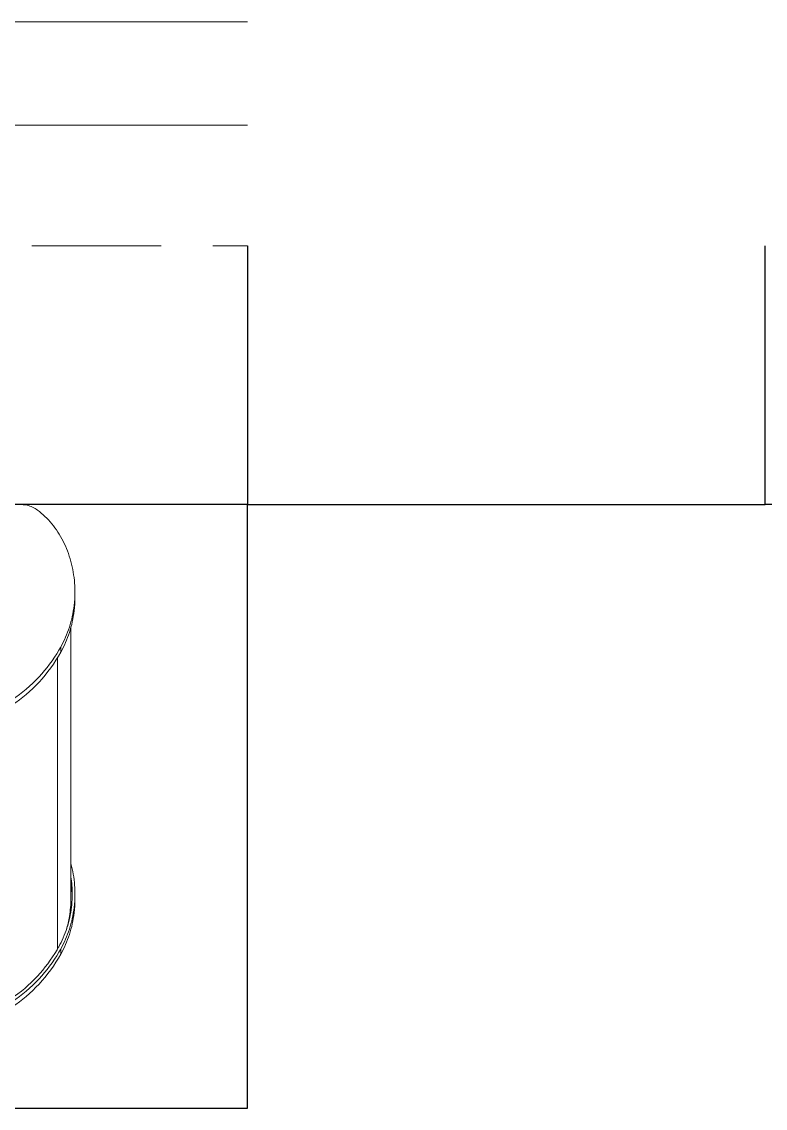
# Model space of a CAD drawing. Extents: x 3443499 to 7125205, y -1700016 to -264854.
# Drawn here: x 3697378 to 3697809, y -868344 to -867714 of the extents above; entities that cross this region are included whole.
import ezdxf

# ---------------------------------------------------------------- set-up
doc = ezdxf.new("R2010")
doc.units = 0
doc.header["$LTSCALE"] = 1000
doc.header["$MEASUREMENT"] = 0
doc.linetypes.add('DASH', pattern=[0.35, 0.25, -0.1])
doc.layers.get('0').update_dxf_attribs({"linetype": 'CONTINUOUS'})
for name, color, linetype in [('!校对', 2, 'CONTINUOUS'), ('LVTRY', 252, 'CONTINUOUS'), ('看线', 185, 'CONTINUOUS')]:
    doc.layers.add(name, color=color, linetype=linetype)
for name, color, linetype, lineweight in [('平面-栏杆', 56, 'CONTINUOUS', 15), ('平面-看线', 252, 'CONTINUOUS', 15), ('平面-空调预留孔', 252, 'CONTINUOUS', 15)]:
    doc.layers.add(name, color=color, linetype=linetype, lineweight=lineweight)
doc.styles.add('DIM_FONT', font='SIMPLEX', dxfattribs={"width": 0.7, "bigfont": 'GBCBIG'})

# ---------------------------------------------------------------- blocks, each defined once
blk = doc.blocks.new('gdgdgdrgdfsfs')
at = {"layer": '平面-空调预留孔', "color": 252}
for p, q in [((701344.83, 763896.45), (701344.83, 763739.33)), ((701350.66, 763885.12), (701350.66, 763882.06)), ((701352.55, 763879), (701352.55, 763710.12)), ((701350.66, 763706.97), (701350.66, 763710.04))]:
    blk.add_line(p, q, dxfattribs=at)
for points, knots in [([(701342.52, 763916.98), (701342.52, 763918.66), (701342.74, 763924.66), (701344.48, 763934.88), (701349.02, 763946.71), (701355.65, 763956.89), (701361.21, 763962.2), (701364.19, 763964.42)], [0, 0, 0, 0, 5.021553, 17.990508, 31.024726, 44.15528, 57.391988, 57.391988, 57.391988, 57.391988]), ([(701364.19, 763964.42), (701365.1, 763965.1), (701367.03, 763966.26), (701370.12, 763967.32), (701372.25, 763967.56), (701373.32, 763967.56)], [0, 0, 0, 0, 4.063379, 8.143059, 12.231424, 12.231424, 12.231424, 12.231424]), ([(701350.66, 763885.12), (701348.66, 763888.64), (701345.3, 763896.3), (701342.92, 763907.34), (701342.52, 763914.33), (701342.52, 763916.98)], [0, 0, 0, 0, 13.053869, 26.0339, 33.984373, 33.984373, 33.984373, 33.984373]), ([(701342.52, 763913.91), (701342.52, 763911.26), (701342.92, 763904.27), (701345.3, 763893.23), (701348.66, 763885.58), (701350.66, 763882.06)], [0, 0, 0, 0, 7.950473, 20.930505, 33.984373, 33.984373, 33.984373, 33.984373]), ([(701350.66, 763882.06), (701354.29, 763875.66), (701362.83, 763863.92), (701378.33, 763850.79), (701389.94, 763845.28), (701395.81, 763843.42)], [0, 0, 0, 0, 23.6996, 47.591163, 70.812357, 70.812357, 70.812357, 70.812357]), ([(701396.44, 763846.29), (701390.36, 763848.16), (701378.51, 763853.71), (701363.35, 763866.55), (701355.15, 763877.56), (701351.78, 763883.2)], [0, 0, 0, 0, 24.049357, 47.94092, 69.255455, 69.255455, 69.255455, 69.255455]), ([(701342.52, 763741.89), (701342.52, 763743.57), (701342.73, 763749.52), (701343.73, 763755.4), (701344.82, 763759.44)], [0, 0, 0, 0, 5.021553, 17.829194, 17.829194, 17.829194, 17.829194]), ([(701344.8, 763751.78), (701344.55, 763750.12), (701344.18, 763746.83), (701344.06, 763743.51), (701344.06, 763741.89)], [0, 0, 0, 0, 5.087958, 9.936354, 9.936354, 9.936354, 9.936354]), ([(701350.66, 763710.04), (701348.66, 763713.56), (701345.3, 763721.22), (701342.92, 763732.25), (701342.52, 763739.24), (701342.52, 763741.89)], [0, 0, 0, 0, 13.053869, 26.0339, 33.984373, 33.984373, 33.984373, 33.984373]), ([(701342.52, 763738.83), (701342.52, 763736.17), (701342.92, 763729.18), (701345.3, 763718.15), (701348.66, 763710.49), (701350.66, 763706.97)], [0, 0, 0, 0, 7.950473, 20.930505, 33.984373, 33.984373, 33.984373, 33.984373]), ([(701344.15, 763738.38), (701344.22, 763736.99), (701344.69, 763731.45), (701346.75, 763721.93), (701349.99, 763714.53), (701351.92, 763711.14)], [0, 0, 0, 0, 4.169079, 16.701522, 29.305258, 29.305258, 29.305258, 29.305258]), ([(701344.83, 763739.33), (701344.83, 763735.79), (701345.34, 763729.55), (701346.73, 763723.56), (701347.48, 763721.05)], [0, 0, 0, 0, 10.602023, 18.658548, 18.658548, 18.658548, 18.658548]), ([(701350.66, 763706.97), (701354.29, 763700.58), (701362.83, 763688.83), (701378.33, 763675.7), (701389.94, 763670.2), (701395.81, 763668.33)], [0, 0, 0, 0, 23.6996, 47.591163, 70.812357, 70.812357, 70.812357, 70.812357]), ([(701396.44, 763671.2), (701390.36, 763673.07), (701378.51, 763678.62), (701363.35, 763691.46), (701355.15, 763702.47), (701351.78, 763708.11)], [0, 0, 0, 0, 24.049357, 47.94092, 69.255455, 69.255455, 69.255455, 69.255455]), ([(701352.88, 763709.47), (701356.22, 763703.85), (701364.3, 763692.97), (701379.23, 763680.33), (701390.85, 763674.89), (701396.81, 763673.05)], [0, 0, 0, 0, 21.180152, 44.607801, 68.19018, 68.19018, 68.19018, 68.19018])]:
    blk.add_open_spline(points, degree=3, knots=knots, dxfattribs=at)
for points in [[(701351.78, 763883.2), (701351.4, 763883.84), (701351.02, 763884.48), (701350.66, 763885.12)], [(701344.11, 763741.89), (701344.2, 763744.36), (701344.44, 763746.82), (701344.81, 763749.24)], [(701344.06, 763741.89), (701344.06, 763740.72), (701344.09, 763739.55), (701344.15, 763738.38)], [(701351.78, 763708.11), (701351.4, 763708.75), (701351.02, 763709.39), (701350.66, 763710.04)], [(701351.92, 763711.14), (701352.23, 763710.58), (701352.56, 763710.02), (701352.88, 763709.47)]]:
    blk.add_open_spline(points, degree=3, dxfattribs=at)
blk = doc.blocks.new('A$C25274923')
at = {"color": 252}
for p, q in [((9600, 1900), (9600, 1750)), ((9900, 1750), (9900, 1900)), ((9600, 1750), (9900, 1750))]:
    blk.add_line(p, q, dxfattribs=at)
at = {"layer": '平面-栏杆', "color": 252}
for p, q in [((3700, 2030), (9600, 2030)), ((3700, 1970), (9600, 1970))]:
    blk.add_line(p, q, dxfattribs=at)
at = {"layer": '平面-看线', "color": 252, "linetype": 'DASH', "ltscale": 0.3}
blk.add_line((3700, 1900), (9600, 1900), dxfattribs=at)
at = {"layer": '看线', "color": 252, "ltscale": 0.5}
for points in [[(9600, 1750), (3700, 1750)], [(7600, 1750), (7600, 1400), (9600, 1400), (9600, 1750)], [(11200, 1750), (9900, 1750)]]:
    blk.add_lwpolyline(points, dxfattribs=at)
at = {"layer": '平面-空调预留孔', "color": 252, "xscale": -1}
blk.add_blockref('gdgdgdrgdfsfs', (710842.52, -762217.56), dxfattribs=at)
at = {"layer": 'LVTRY', "color": 252, "style": 'DIM_FONT', "text_generation_flag": 4, "width": 0.8, "flags": 9}
for tag, p in [('XSIZE', (10837.5, 12298.97)), ('YSIZE', (10837.5, 12298.97)), ('XSIZE', (38237.5, 12298.97)), ('YSIZE', (38237.5, 12298.97)), ('XSIZE', (38237.69, 12298.97)), ('YSIZE', (38237.69, 12298.97))]:
    blk.add_attdef(tag, p, '', height=0.5, rotation=90.00001, dxfattribs=at)
at = {"layer": 'LVTRY', "color": 252, "style": 'DIM_FONT', "width": 0.8, "flags": 9}
for tag, p in [('XSIZE', (16562.5, 12298.97)), ('YSIZE', (16562.5, 12298.97)), ('XSIZE', (43962.5, 12298.97)), ('YSIZE', (43962.5, 12298.97)), ('XSIZE', (43962.69, 12298.97)), ('YSIZE', (43962.69, 12298.97))]:
    blk.add_attdef(tag, p, '', height=0.5, rotation=89.99999, dxfattribs=at)

msp = doc.modelspace()

# ---------------------------------------------------------------- block references
at = {"layer": '!校对'}
msp.add_blockref('A$C25274923', (3687909.12, -869743.92), dxfattribs=at)

doc.saveas('drawing.dxf')
